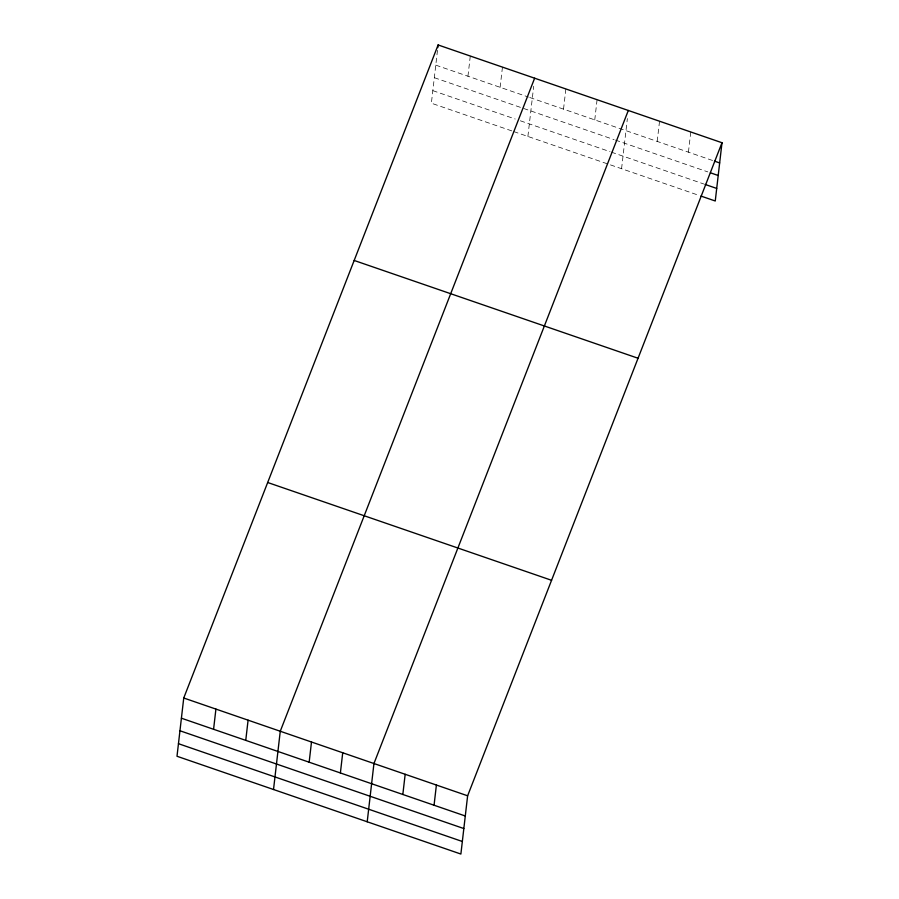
<?xml version="1.0" encoding="UTF-8"?>
<svg xmlns="http://www.w3.org/2000/svg" width="899" height="899" viewBox="0 0 899 899"><rect width="100%" height="100%" fill="white"/><g stroke="black" fill="none" stroke-linecap="round" stroke-linejoin="round"><path stroke-width="0.67" stroke-dasharray="4.5 3.37" d="M437.487 50.333L431.374 103.205L512.452 131.13M467.952 76.224L470.289 56.03M500.125 87.304L502.462 67.11M527.893 136.446L533.703 86.27M563.527 109.15L565.864 88.956M594.756 119.904L597.082 99.71M621.569 168.72L627.378 118.544M657.203 141.413L659.54 121.23M688.432 152.167L690.769 131.984M435.779 65.144L528.432 97.058M529.725 97.497L713.154 160.685M434.329 77.696L614.118 139.637M615.422 140.087L707.794 171.9M432.824 90.642L515.194 119.016M520.341 120.792L610.016 151.673M611.32 152.122L703.692 183.947M513.734 131.569L699.636 195.611"/><path stroke-width="1.35" d="M183.744 698.006L177.002 756.261L460.884 854.05L467.626 795.795L721.998 142.739L438.116 44.95L183.744 698.006L467.626 795.795M213.58 729.28L215.917 709.097M245.753 740.371L248.09 720.178M273.521 789.513L280.263 731.258L534.635 78.202M309.155 762.206L311.492 742.012M340.384 772.96L342.721 752.766M437.802 47.647L438.116 44.95M367.208 821.776L373.95 763.532L628.311 110.465M402.831 794.48L405.168 774.286M434.06 805.234L436.397 785.041M721.998 142.739L715.256 200.994L700.939 196.061M714.458 161.135L719.661 162.933M710.401 172.799L718.2 175.485M704.996 184.396L716.705 188.43M354.172 260.463L638.054 358.252M267.688 482.505L551.57 580.293M181.407 718.2L465.289 815.989M179.957 730.763L463.839 828.552M178.463 743.698L462.333 841.486"/></g></svg>
